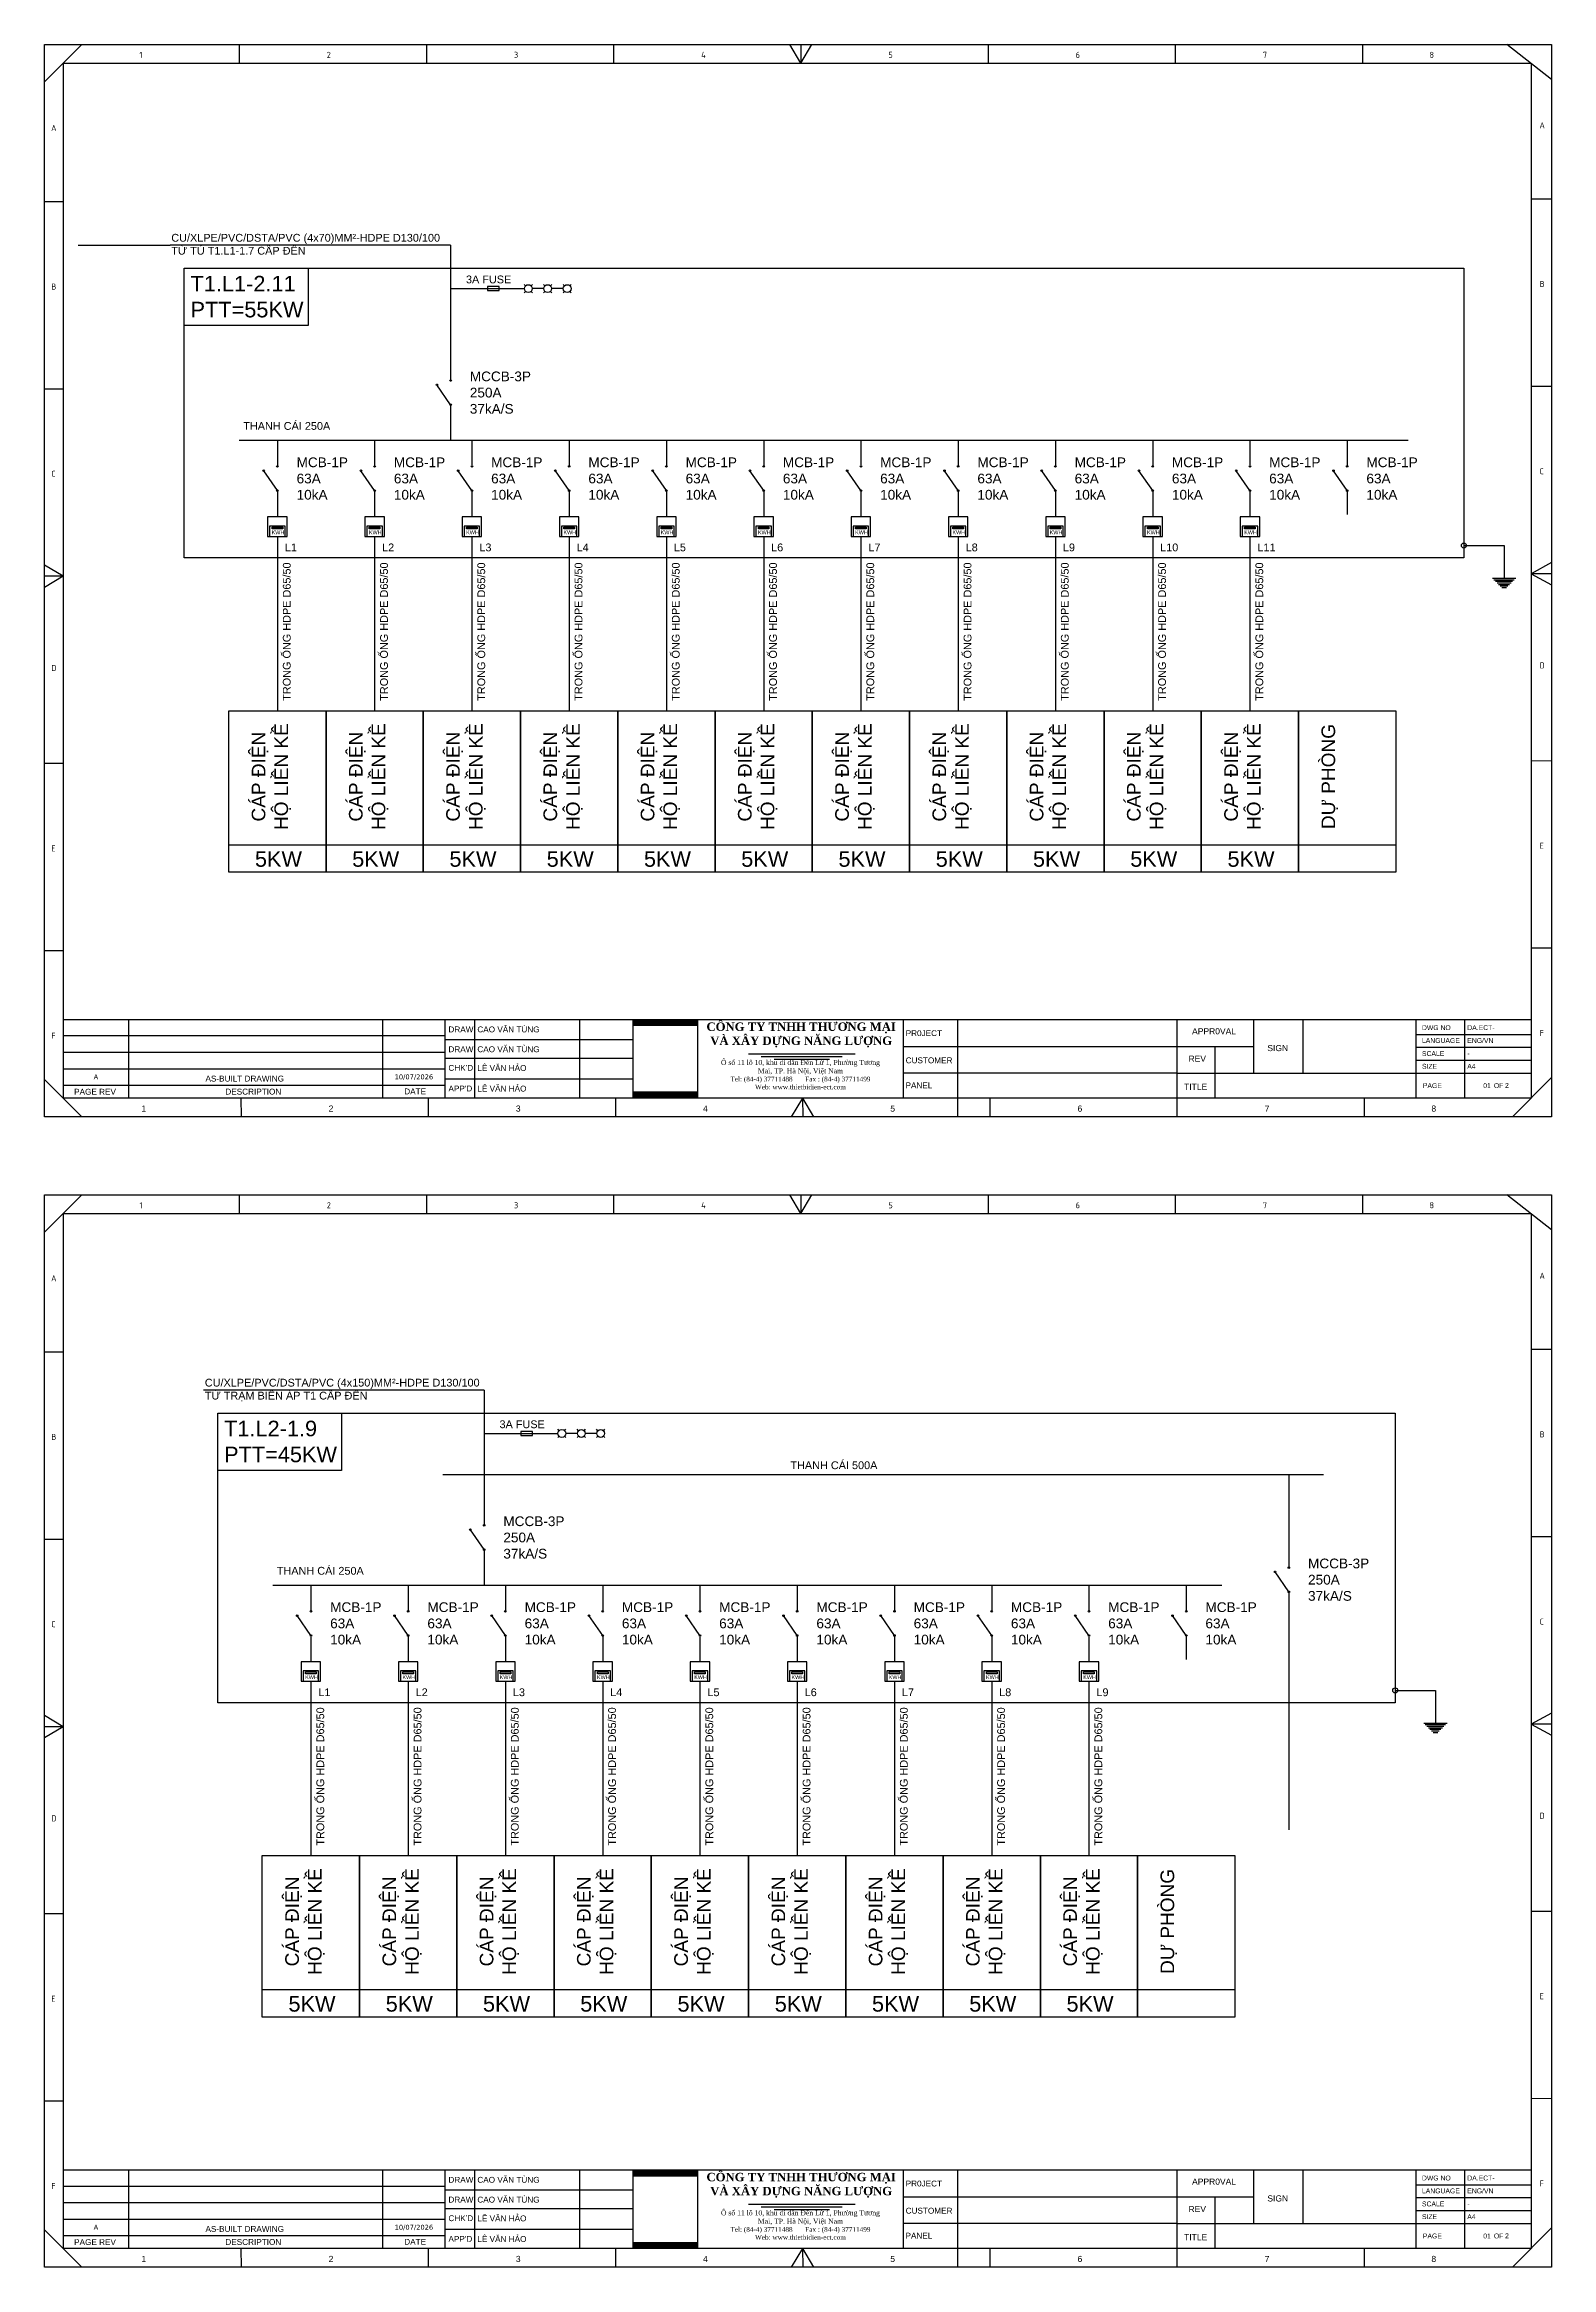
# Model space of a CAD drawing. Header units: millimetres. Extents: x -33730 to 17150, y -76829 to -27437.
# Drawn here: x -27328 to -21401, y -43823 to -35083 of the extents above; entities that cross this region are included whole.
import ezdxf
from ezdxf.enums import TextEntityAlignment as Align

# ---------------------------------------------------------------- set-up
doc = ezdxf.new("R2010")
doc.units = ezdxf.units.MM
doc.header["$LTSCALE"] = 3
doc.layers.add('0 @ 1', color=7, linetype='Continuous')
doc.layers.add('@.VISIBLE', color=7, linetype='Continuous')
doc.styles.add('Annotative', font='arial.ttf')
doc.styles.add('CET-H', font='verdana.ttf', dxfattribs={"height": 4})
doc.styles.add('ROMANS', font='isocp.shx', dxfattribs={"height": 2})
doc.styles.get("Standard").update_dxf_attribs({"font": 'arial.ttf'})

# ---------------------------------------------------------------- blocks, each defined once
blk = doc.blocks.new('DEN BAO PHA_KY HIEU')
for p, q in [((51.78, 11.48), (51.43, 11.83)), ((53.2, 11.48), (53.55, 11.83)), ((56.78, 11.48), (56.43, 11.83)), ((58.2, 11.48), (58.55, 11.83)), ((61.78, 11.48), (61.43, 11.83)), ((63.2, 11.48), (63.55, 11.83)), ((51.78, 10.06), (51.43, 9.71)), ((53.2, 10.06), (53.55, 9.71)), ((56.49, 10.77), (53.49, 10.77)), ((56.78, 10.06), (56.43, 9.71)), ((58.2, 10.06), (58.55, 9.71)), ((61.49, 10.77), (58.49, 10.77)), ((61.78, 10.06), (61.43, 9.71)), ((63.2, 10.06), (63.55, 9.71))]:
    blk.add_line(p, q)
for centre in [(52.49, 10.77), (57.49, 10.77), (62.49, 10.77)]:
    blk.add_circle(centre, 1)
blk = doc.blocks.new('KHUNG TEN CHUAN CET')
at = {"color": 134, "lineweight": 25}
for p, q in [((0, 219.81), (309.02, 219.81)), ((0, 0), (0, 219.81)), ((7.68, 219.81), (0, 212.13)), ((39.92, 219.81), (39.93, 215.97)), ((78.31, 219.81), (78.32, 215.97)), ((116.7, 219.81), (116.7, 215.97)), ((155.09, 215.97), (152.83, 219.81)), ((155.09, 219.81), (155.09, 215.97)), ((155.09, 215.97), (157.36, 219.81)), ((193.47, 219.81), (193.48, 215.97)), ((231.86, 219.81), (231.87, 215.97)), ((270.25, 219.81), (270.26, 215.97)), ((309.02, 212.63), (299.87, 219.81)), ((309.02, 219.81), (309.02, 0)), ((3.85, 215.97), (304.81, 215.97)), ((3.85, 215.97), (3.85, 3.83)), ((304.81, 215.97), (304.81, 3.83)), ((3.85, 187.57), (0, 187.57)), ((309.02, 188.1), (304.81, 188.09)), ((3.85, 149.18), (0, 149.18)), ((309.02, 149.71), (304.81, 149.71)), ((3.85, 110.79), (0, 113.06)), ((3.85, 110.79), (0, 110.79)), ((3.85, 110.79), (0, 108.53)), ((309.02, 113.59), (304.81, 111.32)), ((309.02, 111.32), (304.81, 111.32)), ((304.81, 111.32), (309.02, 109.06)), ((309.02, 72.94), (304.81, 72.93)), ((3.85, 72.4), (0, 72.4)), ((3.85, 34.02), (0, 34.01)), ((308.96, 34.55), (304.81, 34.54)), ((3.85, 19.95), (304.81, 19.95)), ((17.27, 3.85), (17.27, 19.95)), ((88.26, 3.83), (88.26, 19.95)), ((109.76, 3.83), (109.76, 19.95)), ((187.25, 0), (187.25, 19.95)), ((232.25, 0), (232.25, 19.95)), ((247.9, 19.95), (247.9, 8.98)), ((258.12, 8.98), (258.12, 19.95)), ((281.24, 8.98), (281.24, 19.95)), ((291.24, 8.98), (291.24, 19.95)), ((3.85, 16.64), (82.14, 16.64)), ((176.12, 14.45), (247.9, 14.45)), ((232.25, 14.45), (247.9, 14.45)), ((240.08, 3.83), (240.08, 14.45)), ((281.24, 16.9), (304.81, 16.9)), ((281.24, 14.26), (304.81, 14.26)), ((3.85, 13.25), (82.14, 13.25)), ((3.85, 9.87), (82.14, 9.87)), ((281.24, 11.62), (304.81, 11.62)), ((7.68, 0), (0, 7.68)), ((3.85, 6.51), (82.14, 6.51)), ((232.25, 8.98), (176.12, 8.98)), ((232.25, 8.98), (304.81, 8.98)), ((281.24, 3.83), (281.24, 8.98)), ((291.24, 3.83), (291.24, 8.98)), ((309.02, 8.05), (300.98, 0)), ((309.02, 0), (0, 0)), ((304.81, 3.83), (3.85, 3.83)), ((40.3, 3.83), (40.31, 0)), ((153.2, 0), (155.47, 3.83)), ((155.46, 3.83), (155.47, 0)), ((157.73, 0), (155.47, 3.83)), ((270.63, 3.83), (270.63, -0.07))]:
    blk.add_line(p, q, dxfattribs=at)
at = {"color": 134, "lineweight": 25, "ltscale": 50}
for p, q in [((69.36, 3.83), (69.36, 19.95)), ((82.14, 3.83), (82.14, 19.95)), ((120.7, 3.83), (120.7, 19.95)), ((133.95, 3.83), (133.95, 19.95)), ((176.12, 3.83), (176.12, 19.95)), ((82.14, 15.88), (120.7, 15.88)), ((82.14, 12.04), (120.7, 12.04)), ((82.14, 7.82), (120.7, 7.82)), ((78.69, 3.83), (78.69, 0)), ((117.08, 3.83), (117.08, 0)), ((193.85, 3.83), (193.86, 0))]:
    blk.add_line(p, q, dxfattribs=at)
at = {"color": 6}
for p, q in [((144.33, 12.9), (166.25, 12.9)), ((146.99, 12.4), (163.59, 12.4)), ((149.64, 11.85), (160.94, 11.85))]:
    blk.add_line(p, q, dxfattribs=at)
at = {"color": 7, "true_color": 0xffffff, "const_width": 1.35}
for points in [[(120.75, 19.26), (133.91, 19.26)], [(120.75, 4.52), (133.91, 4.52)]]:
    blk.add_lwpolyline(points, dxfattribs=at)
at = {"color": 134, "lineweight": 25, "style": 'ROMANS'}
for s, p in [('1', (19.5, 217.05)), ('2', (57.89, 217.05)), ('3', (96.28, 217.05)), ('4', (134.67, 217.05)), ('5', (173.05, 217.05)), ('6', (211.45, 217.05)), ('7', (249.83, 217.05)), ('8', (284.01, 217.05)), ('A', (1.37, 202.08)), ('A', (306.55, 202.61)), ('B', (1.4, 169.56)), ('B', (306.57, 170.09)), ('C', (1.4, 131.18)), ('C', (306.57, 131.71)), ('D', (1.4, 91.37)), ('D', (306.57, 91.9)), ('E', (1.4, 54.4)), ('E', (306.57, 54.93)), ('F', (1.4, 16.01)), ('F', (306.57, 16.54))]:
    blk.add_text(s, height=1.25, dxfattribs=at).set_placement(p)
at = {"color": 1, "insert": (155.16, 19.34), "char_height": 1.7247, "width": 46.2113, "attachment_point": 2}
blk.add_mtext('{\\fTimes New Roman|b1|i0|c0|p18;CÔNG TY TNHH THƯƠNG MẠI \\PVÀ XÂY DỰNG NĂNG LƯỢNG}', dxfattribs=at)
at = {"color": 3, "insert": (155.01, 11.66), "char_height": 0.99989, "width": 34.762, "attachment_point": 2}
blk.add_mtext('{\\fTimes New Roman|b0|i0|c163|p18;\\H1.029x;Ô số 11 lô 10, khu di dân Đền Lừ 1, Phường \\fTimes New Roman|b0|i0|c0|p18;Tương\\fTimes New Roman|b0|i0|c163|p18; Mai,\\fTimes New Roman|b0|i0|c0|p18; TP. Hà Nội, Việt Nam\\H0.9429x;\\P\\fTimes New Roman|b0|i0|c238|p18;Tel: (84-4) 37711488       Fax : (84-4) 37711499     \\PWeb: www.thietbidien-ect.com\\P\\fTimes New Roman|b0|i0|c0|p18;\\H1.03x;     }', dxfattribs=at)
at = {"style": 'Annotative'}
for tag, p in [('DRAW_1', (88.76, 17.91)), ('DRAW_2', (88.76, 13.85)), ('CHECKED', (88.76, 10.01)), ('APPROVED', (88.76, 5.79))]:
    blk.add_attdef(tag, text='', height=1.2, dxfattribs=at).set_placement(p, align=Align.MIDDLE_LEFT)
for tag, p in [('DRAWING_NO', (291.74, 17.78)), ('SCALE', (291.74, 12.47)), ('SIZE', (291.74, 9.86)), ('TOTAL_PAGE', (299.49, 5.93))]:
    blk.add_attdef(tag, p, '', height=1, dxfattribs=at)
for tag, height, style, p in [('PR0JECT', 1.2, 'Annotative', (209.75, 17.19)), ('CUSTOMER', 1.2, 'Annotative', (209.75, 11.6)), ('REV', 1, 'Annotative', (10.56, 8.19)), ('DATE', 1, 'CET-H', (75.75, 8.19)), ('PR0JECT_N0.', 1.2, 'Annotative', (209.75, 6.47)), ('TEN_BAN_VE', 1.2, 'Annotative', (260.66, 6.41))]:
    blk.add_attdef(tag, text='', height=height, dxfattribs=dict(style=style)).set_placement(p, align=Align.MIDDLE_CENTER)
blk.add_attdef('PAGE', text='', height=1, dxfattribs=at).set_placement((296.57, 5.9), align=Align.RIGHT)
at = {"layer": '0 @ 1', "color": 134, "lineweight": 25, "style": 'Annotative'}
for s, p in [('DRAW', (82.84, 17.92)), ('DRAW', (82.84, 13.85)), ("CHK'D", (82.84, 10.04)), ("APP'D", (82.84, 5.8))]:
    blk.add_text(s, height=1.2, dxfattribs=at).set_placement(p, align=Align.MIDDLE_LEFT)
for s, height, p in [('DWG NO', 1, (282.45, 17.78)), ('PR0JECT', 1.2, (176.59, 16.55)), ('APPR0VAL', 1.249, (235.31, 16.92)), ('SIGN', 1.249, (250.75, 13.47)), ('LANGUAGE ', 1, (282.45, 15.14)), ('ENG/VN', 1, (291.74, 15.14)), ('CUSTOMER', 1.2, (176.59, 10.98)), ('REV', 1.249, (234.58, 11.29)), ('SCALE ', 1, (282.45, 12.47)), ('SIZE ', 1, (282.45, 9.86)), ('PAGE REV', 1.2, (6.09, 4.54)), ('AS-BUILT DRAWING', 1.2, (33.02, 7.24)), ('DESCRIPTION', 1.2, (37.1, 4.57)), ('DATE', 1.2, (73.78, 4.61)), ('PANEL', 1.2, (176.56, 5.86)), ('TITLE ', 1.249, (233.67, 5.53)), ('PAGE ', 1, (282.64, 5.9)), ('OF', 1, (297.2, 5.9)), ('1', 1.25, (19.88, 1.07)), ('2', 1.25, (58.27, 1.07)), ('3', 1.25, (96.66, 1.07)), ('4', 1.25, (135.05, 1.07)), ('5', 1.25, (173.43, 1.07)), ('6', 1.25, (211.83, 1.07)), ('7', 1.25, (250.21, 1.07)), ('8', 1.25, (284.39, 1.07))]:
    blk.add_text(s, height=height, dxfattribs=at).set_placement(p)
blk = doc.blocks.new('*U2410')
ref = blk.add_blockref('KHUNG TEN CHUAN CET', (-27328.3, -39298.8), dxfattribs=dict(xscale=19.18109915809952, yscale=19.18109915809952, zscale=19.18109915809952))
ref.add_attrib('DATE', '10/07/2026', dxfattribs={"layer": '0 @ 1', "height": 19.18, "style": 'CET-H'}).set_placement((-25875.3, -39141.7), align=Align.MIDDLE_CENTER)
ref.add_attrib('APPROVED', 'LÊ VĂN HẢO', dxfattribs={"layer": '0 @ 1', "height": 23.02, "style": 'Annotative'}).set_placement((-25625.7, -39187.8), align=Align.MIDDLE_LEFT)
ref.add_attrib('CHECKED', 'LÊ VĂN HẢO', dxfattribs={"layer": '0 @ 1', "height": 23.02, "style": 'Annotative'}).set_placement((-25625.7, -39106.8), align=Align.MIDDLE_LEFT)
ref.add_attrib('DRAW_2', 'CAO VĂN TÙNG', dxfattribs={"layer": '0 @ 1', "height": 23.017, "style": 'Annotative'}).set_placement((-25625.7, -39033.2), align=Align.MIDDLE_LEFT)
ref.add_attrib('DRAW_1', 'CAO VĂN TÙNG', dxfattribs={"layer": '0 @ 1', "height": 23.017, "style": 'Annotative'}).set_placement((-25625.7, -38955.1), align=Align.MIDDLE_LEFT)
ref.add_attrib('TOTAL_PAGE', '2', (-21583.7, -39185.1), dxfattribs={"layer": '0 @ 1', "height": 19.2, "style": 'Annotative'})
ref.add_attrib('PAGE', '01', dxfattribs={"layer": '0 @ 1', "height": 19.18, "style": 'Annotative'}).set_placement((-21639.8, -39185.6), align=Align.RIGHT)
ref.add_attrib('DRAWING_NO', 'DA.ECT-', (-21732.4, -38957.6), dxfattribs={"layer": '0 @ 1', "height": 19.18, "style": 'Annotative'})
ref.add_attrib('SIZE', 'A4', (-21732.4, -39109.6), dxfattribs={"layer": '0 @ 1', "height": 19.18, "style": 'Annotative'})
ref.add_attrib('SCALE', '-', (-21732.4, -39059.5), dxfattribs={"layer": '0 @ 1', "height": 19.2, "style": 'Annotative'})
ref.add_attrib('REV', 'A', dxfattribs={"layer": '0 @ 1', "height": 19.2, "style": 'Annotative'}).set_placement((-27125.8, -39141.7), align=Align.MIDDLE_CENTER)
blk = doc.blocks.new('*U2412')
ref = blk.add_blockref('KHUNG TEN CHUAN CET', (-27328.3, -43821.6), dxfattribs=dict(xscale=19.18109915809952, yscale=19.18109915809952, zscale=19.18109915809952))
ref.add_attrib('DATE', '10/07/2026', dxfattribs={"layer": '0 @ 1', "height": 19.18, "style": 'CET-H'}).set_placement((-25875.3, -43664.5), align=Align.MIDDLE_CENTER)
ref.add_attrib('APPROVED', 'LÊ VĂN HẢO', dxfattribs={"layer": '0 @ 1', "height": 23.02, "style": 'Annotative'}).set_placement((-25625.7, -43710.7), align=Align.MIDDLE_LEFT)
ref.add_attrib('CHECKED', 'LÊ VĂN HẢO', dxfattribs={"layer": '0 @ 1', "height": 23.02, "style": 'Annotative'}).set_placement((-25625.7, -43629.7), align=Align.MIDDLE_LEFT)
ref.add_attrib('DRAW_2', 'CAO VĂN TÙNG', dxfattribs={"layer": '0 @ 1', "height": 23.017, "style": 'Annotative'}).set_placement((-25625.7, -43556), align=Align.MIDDLE_LEFT)
ref.add_attrib('DRAW_1', 'CAO VĂN TÙNG', dxfattribs={"layer": '0 @ 1', "height": 23.017, "style": 'Annotative'}).set_placement((-25625.7, -43478), align=Align.MIDDLE_LEFT)
ref.add_attrib('TOTAL_PAGE', '2', (-21583.7, -43708), dxfattribs={"layer": '0 @ 1', "height": 19.2, "style": 'Annotative'})
ref.add_attrib('PAGE', '01', dxfattribs={"layer": '0 @ 1', "height": 19.18, "style": 'Annotative'}).set_placement((-21639.8, -43708.5), align=Align.RIGHT)
ref.add_attrib('DRAWING_NO', 'DA.ECT-', (-21732.4, -43480.5), dxfattribs={"layer": '0 @ 1', "height": 19.18, "style": 'Annotative'})
ref.add_attrib('SIZE', 'A4', (-21732.4, -43632.5), dxfattribs={"layer": '0 @ 1', "height": 19.18, "style": 'Annotative'})
ref.add_attrib('SCALE', '-', (-21732.4, -43582.4), dxfattribs={"layer": '0 @ 1', "height": 19.2, "style": 'Annotative'})
ref.add_attrib('REV', 'A', dxfattribs={"layer": '0 @ 1', "height": 19.2, "style": 'Annotative'}).set_placement((-27125.8, -43664.5), align=Align.MIDDLE_CENTER)

msp = doc.modelspace()

# ---------------------------------------------------------------- linework, layer by layer
for p, q in [((-27196.2, -35872.09), (-26834.13, -35872.09)), ((-25730.89, -35872.09), (-26834.13, -35872.09)), ((-25730.89, -35872.09), (-25730.89, -36340.85)), ((-25730.89, -36042.46), (-25586.15, -36042.46)), ((-25586.15, -36042.46), (-25540.25, -36042.46)), ((-25540.25, -36042.46), (-25440.62, -36042.46)), ((-25730.89, -36340.85), (-25730.89, -36403.93)), ((-25730.89, -36499.01), (-25784.86, -36420.74)), ((-25730.89, -36499.01), (-25730.89, -36593.36)), ((-25730.89, -36593.36), (-25730.89, -36638.72)), ((-26562.2, -36638.72), (-21965.14, -36638.72)), ((-26412.14, -36638.72), (-26412.14, -36741.73)), ((-26029.64, -36638.72), (-26029.64, -36741.73)), ((-25647.14, -36638.72), (-25647.14, -36741.73)), ((-25264.64, -36638.72), (-25264.64, -36741.73)), ((-24882.14, -36638.72), (-24882.14, -36741.73)), ((-24499.64, -36638.72), (-24499.64, -36741.73)), ((-24117.14, -36638.72), (-24117.14, -36741.73)), ((-23734.64, -36638.72), (-23734.64, -36741.73)), ((-23352.14, -36638.72), (-23352.14, -36741.73)), ((-22969.64, -36638.72), (-22969.64, -36741.73)), ((-22587.14, -36638.72), (-22587.14, -36741.73)), ((-22204.64, -36638.72), (-22204.64, -36741.73)), ((-26412.14, -36836.8), (-26466.12, -36758.53)), ((-26029.64, -36836.8), (-26083.62, -36758.53)), ((-25647.14, -36836.8), (-25701.12, -36758.53)), ((-25264.64, -36836.8), (-25318.62, -36758.53)), ((-24882.14, -36836.8), (-24936.12, -36758.53)), ((-24499.64, -36836.8), (-24553.62, -36758.53)), ((-24117.14, -36836.8), (-24171.12, -36758.53)), ((-23734.64, -36836.8), (-23788.62, -36758.53)), ((-23352.14, -36836.8), (-23406.12, -36758.53)), ((-22969.64, -36836.8), (-23023.62, -36758.53)), ((-22587.14, -36836.8), (-22641.12, -36758.53)), ((-22204.64, -36836.8), (-22258.62, -36758.53)), ((-26412.14, -36836.8), (-26412.14, -36931.15)), ((-26029.64, -36836.8), (-26029.64, -36931.15)), ((-25647.14, -36836.8), (-25647.14, -36931.15)), ((-25264.64, -36836.8), (-25264.64, -36931.15)), ((-24882.14, -36836.8), (-24882.14, -36931.15)), ((-24499.64, -36836.8), (-24499.64, -36931.15)), ((-24117.14, -36836.8), (-24117.14, -36931.15)), ((-23734.64, -36836.8), (-23734.64, -36931.15)), ((-23352.14, -36836.8), (-23352.14, -36931.15)), ((-22969.64, -36836.8), (-22969.64, -36931.15)), ((-22587.14, -36836.8), (-22587.14, -36931.15)), ((-22204.64, -36836.8), (-22204.64, -36931.15)), ((-26412.14, -36931.15), (-26412.14, -36940.32)), ((-26029.64, -36931.15), (-26029.64, -36940.32)), ((-25647.14, -36931.15), (-25647.14, -36940.32)), ((-25264.64, -36931.15), (-25264.64, -36940.32)), ((-24882.14, -36931.15), (-24882.14, -36940.32)), ((-24499.64, -36931.15), (-24499.64, -36940.32)), ((-24117.14, -36931.15), (-24117.14, -36940.32)), ((-23734.64, -36931.15), (-23734.64, -36940.32)), ((-23352.14, -36931.15), (-23352.14, -36940.32)), ((-22969.64, -36931.15), (-22969.64, -36940.32)), ((-22587.14, -36931.15), (-22587.14, -36940.32)), ((-26412.14, -37016.82), (-26412.14, -37702.32)), ((-26029.64, -37016.82), (-26029.64, -37702.32)), ((-25647.14, -37016.82), (-25647.14, -37702.32)), ((-25264.64, -37016.82), (-25264.64, -37702.32)), ((-24882.14, -37016.82), (-24882.14, -37702.32)), ((-24499.64, -37016.82), (-24499.64, -37702.32)), ((-24117.14, -37016.82), (-24117.14, -37702.32)), ((-23734.64, -37016.82), (-23734.64, -37702.32)), ((-23352.14, -37016.82), (-23352.14, -37702.32)), ((-22969.64, -37016.82), (-22969.64, -37702.32)), ((-22587.14, -37016.82), (-22587.14, -37702.32)), ((-21745.44, -37052.72), (-21587.57, -37052.72)), ((-21587.57, -37052.72), (-21587.57, -37181.02)), ((-21633.47, -37181.02), (-21541.67, -37181.02)), ((-21627.35, -37187.14), (-21547.79, -37187.14)), ((-21621.23, -37193.26), (-21553.91, -37193.26)), ((-21615.11, -37199.38), (-21560.03, -37199.38)), ((-21608.99, -37205.5), (-21566.15, -37205.5)), ((-21602.87, -37211.62), (-21572.27, -37211.62)), ((-21596.75, -37217.74), (-21578.39, -37217.74)), ((-26603.39, -38229.21), (-26220.89, -38229.21)), ((-26220.89, -38229.21), (-25838.39, -38229.21)), ((-25838.39, -38229.21), (-25455.89, -38229.21)), ((-25455.89, -38229.21), (-25073.39, -38229.21)), ((-25073.39, -38229.21), (-24690.89, -38229.21)), ((-24690.89, -38229.21), (-24308.39, -38229.21)), ((-24308.39, -38229.21), (-23925.89, -38229.21)), ((-23925.89, -38229.21), (-23543.39, -38229.21)), ((-23543.39, -38229.21), (-23160.89, -38229.21)), ((-23160.89, -38229.21), (-22778.39, -38229.21)), ((-22778.39, -38229.21), (-22395.89, -38229.21)), ((-22395.89, -38229.21), (-22013.39, -38229.21)), ((-25599, -40373.26), (-26702.24, -40373.26)), ((-25599, -40373.26), (-25599, -40842.01)), ((-25599, -40543.62), (-25454.26, -40543.62)), ((-25454.26, -40543.62), (-25408.36, -40543.62)), ((-25408.36, -40543.62), (-25308.73, -40543.62)), ((-25761.8, -40704.97), (-22297.23, -40704.97)), ((-22434.19, -40704.97), (-22434.19, -40968.05)), ((-25599, -40842.01), (-25599, -40905.09)), ((-25599, -41000.17), (-25652.97, -40921.9)), ((-22434.19, -40968.05), (-22434.19, -41071.06)), ((-25599, -41000.17), (-25599, -41094.52)), ((-26430.31, -41139.88), (-22697.32, -41139.88)), ((-26280.25, -41139.88), (-26280.25, -41242.89)), ((-25897.75, -41139.88), (-25897.75, -41242.89)), ((-25599, -41094.52), (-25599, -41139.88)), ((-25515.25, -41139.88), (-25515.25, -41242.89)), ((-25132.75, -41139.88), (-25132.75, -41242.89)), ((-24750.25, -41139.88), (-24750.25, -41242.89)), ((-24367.75, -41139.88), (-24367.75, -41242.89)), ((-23985.25, -41139.88), (-23985.25, -41242.89)), ((-23602.75, -41139.88), (-23602.75, -41242.89)), ((-23220.25, -41139.88), (-23220.25, -41242.89)), ((-22837.75, -41139.88), (-22837.75, -41242.89)), ((-22434.19, -41166.14), (-22488.16, -41087.87)), ((-22434.19, -41166.14), (-22434.19, -41260.49)), ((-26280.25, -41337.97), (-26334.23, -41259.69)), ((-26280.25, -41337.97), (-26280.25, -41432.32)), ((-25897.75, -41337.97), (-25951.73, -41259.69)), ((-25897.75, -41337.97), (-25897.75, -41432.32)), ((-25515.25, -41337.97), (-25569.23, -41259.69)), ((-25515.25, -41337.97), (-25515.25, -41432.32)), ((-25132.75, -41337.97), (-25186.73, -41259.69)), ((-25132.75, -41337.97), (-25132.75, -41432.32)), ((-24750.25, -41337.97), (-24804.23, -41259.69)), ((-24750.25, -41337.97), (-24750.25, -41432.32)), ((-24367.75, -41337.97), (-24421.73, -41259.69)), ((-24367.75, -41337.97), (-24367.75, -41432.32)), ((-23985.25, -41337.97), (-24039.23, -41259.69)), ((-23985.25, -41337.97), (-23985.25, -41432.32)), ((-23602.75, -41337.97), (-23656.73, -41259.69)), ((-23602.75, -41337.97), (-23602.75, -41432.32)), ((-23220.25, -41337.97), (-23274.23, -41259.69)), ((-23220.25, -41337.97), (-23220.25, -41432.32)), ((-22837.75, -41337.97), (-22891.73, -41259.69)), ((-22837.75, -41337.97), (-22837.75, -41432.32)), ((-22434.19, -41260.49), (-22434.19, -42101.7)), ((-26280.25, -41432.32), (-26280.25, -41441.49)), ((-25897.75, -41432.32), (-25897.75, -41441.49)), ((-25515.25, -41432.32), (-25515.25, -41441.49)), ((-25132.75, -41432.32), (-25132.75, -41441.49)), ((-24750.25, -41432.32), (-24750.25, -41441.49)), ((-24367.75, -41432.32), (-24367.75, -41441.49)), ((-23985.25, -41432.32), (-23985.25, -41441.49)), ((-23602.75, -41432.32), (-23602.75, -41441.49)), ((-23220.25, -41432.32), (-23220.25, -41441.49)), ((-26280.25, -41517.99), (-26280.25, -42203.48)), ((-25897.75, -41517.99), (-25897.75, -42203.48)), ((-25515.25, -41517.99), (-25515.25, -42203.48)), ((-25132.75, -41517.99), (-25132.75, -42203.48)), ((-24750.25, -41517.99), (-24750.25, -42203.48)), ((-24367.75, -41517.99), (-24367.75, -42203.48)), ((-23985.25, -41517.99), (-23985.25, -42203.48)), ((-23602.75, -41517.99), (-23602.75, -42203.48)), ((-23220.25, -41517.99), (-23220.25, -42203.48)), ((-22015.63, -41553.89), (-21857.76, -41553.89)), ((-21857.76, -41553.89), (-21857.76, -41682.19)), ((-21903.66, -41682.19), (-21811.86, -41682.19)), ((-21897.54, -41688.31), (-21817.98, -41688.31)), ((-21891.42, -41694.43), (-21824.1, -41694.43)), ((-21885.3, -41700.55), (-21830.22, -41700.55)), ((-21879.18, -41706.67), (-21836.34, -41706.67)), ((-21873.06, -41712.79), (-21842.46, -41712.79)), ((-21866.94, -41718.91), (-21848.58, -41718.91)), ((-26471.5, -42730.37), (-26089, -42730.37)), ((-26089, -42730.37), (-25706.5, -42730.37)), ((-25706.5, -42730.37), (-25324, -42730.37)), ((-25324, -42730.37), (-24941.5, -42730.37)), ((-24941.5, -42730.37), (-24559, -42730.37)), ((-24559, -42730.37), (-24176.5, -42730.37)), ((-24176.5, -42730.37), (-23794, -42730.37)), ((-23794, -42730.37), (-23411.5, -42730.37)), ((-23411.5, -42730.37), (-23029, -42730.37)), ((-23029, -42730.37), (-22646.5, -42730.37))]:
    msp.add_line(p, q)
for points in [[(-26778.9, -35962.04), (-21745.44, -35962.04), (-21745.44, -37100.92), (-26778.9, -37100.92)], [(-26778.9, -35962.04), (-26291.53, -35962.04), (-26291.53, -36188.02), (-26778.9, -36188.02)], [(-25586.15, -36050.11), (-25540.25, -36050.11), (-25540.25, -36034.81), (-25586.15, -36034.81)], [(-26450.39, -37016.82), (-26373.89, -37016.82), (-26373.89, -36940.32), (-26450.39, -36940.32)], [(-26067.89, -37016.82), (-25991.39, -37016.82), (-25991.39, -36940.32), (-26067.89, -36940.32)], [(-25685.39, -37016.82), (-25608.89, -37016.82), (-25608.89, -36940.32), (-25685.39, -36940.32)], [(-25302.89, -37016.82), (-25226.39, -37016.82), (-25226.39, -36940.32), (-25302.89, -36940.32)], [(-24920.39, -37016.82), (-24843.89, -37016.82), (-24843.89, -36940.32), (-24920.39, -36940.32)], [(-24537.89, -37016.82), (-24461.39, -37016.82), (-24461.39, -36940.32), (-24537.89, -36940.32)], [(-24155.39, -37016.82), (-24078.89, -37016.82), (-24078.89, -36940.32), (-24155.39, -36940.32)], [(-23772.89, -37016.82), (-23696.39, -37016.82), (-23696.39, -36940.32), (-23772.89, -36940.32)], [(-23390.39, -37016.82), (-23313.89, -37016.82), (-23313.89, -36940.32), (-23390.39, -36940.32)], [(-23007.89, -37016.82), (-22931.39, -37016.82), (-22931.39, -36940.32), (-23007.89, -36940.32)], [(-22625.39, -37016.82), (-22548.89, -37016.82), (-22548.89, -36940.32), (-22625.39, -36940.32)], [(-26442.57, -37016.82), (-26381.72, -37016.82), (-26381.72, -36975.9), (-26442.57, -36975.9)], [(-26433.04, -36980.23), (-26391.25, -36980.23), (-26391.25, -36987.42), (-26433.04, -36987.42)], [(-26060.07, -37016.82), (-25999.22, -37016.82), (-25999.22, -36975.9), (-26060.07, -36975.9)], [(-26050.54, -36980.23), (-26008.75, -36980.23), (-26008.75, -36987.42), (-26050.54, -36987.42)], [(-25677.57, -37016.82), (-25616.72, -37016.82), (-25616.72, -36975.9), (-25677.57, -36975.9)], [(-25668.04, -36980.23), (-25626.25, -36980.23), (-25626.25, -36987.42), (-25668.04, -36987.42)], [(-25295.07, -37016.82), (-25234.22, -37016.82), (-25234.22, -36975.9), (-25295.07, -36975.9)], [(-25285.54, -36980.23), (-25243.75, -36980.23), (-25243.75, -36987.42), (-25285.54, -36987.42)], [(-24912.57, -37016.82), (-24851.72, -37016.82), (-24851.72, -36975.9), (-24912.57, -36975.9)], [(-24903.04, -36980.23), (-24861.25, -36980.23), (-24861.25, -36987.42), (-24903.04, -36987.42)], [(-24530.07, -37016.82), (-24469.22, -37016.82), (-24469.22, -36975.9), (-24530.07, -36975.9)], [(-24520.54, -36980.23), (-24478.75, -36980.23), (-24478.75, -36987.42), (-24520.54, -36987.42)], [(-24147.57, -37016.82), (-24086.72, -37016.82), (-24086.72, -36975.9), (-24147.57, -36975.9)], [(-24138.04, -36980.23), (-24096.25, -36980.23), (-24096.25, -36987.42), (-24138.04, -36987.42)], [(-23765.07, -37016.82), (-23704.22, -37016.82), (-23704.22, -36975.9), (-23765.07, -36975.9)], [(-23755.54, -36980.23), (-23713.75, -36980.23), (-23713.75, -36987.42), (-23755.54, -36987.42)], [(-23382.57, -37016.82), (-23321.72, -37016.82), (-23321.72, -36975.9), (-23382.57, -36975.9)], [(-23373.04, -36980.23), (-23331.25, -36980.23), (-23331.25, -36987.42), (-23373.04, -36987.42)], [(-23000.07, -37016.82), (-22939.22, -37016.82), (-22939.22, -36975.9), (-23000.07, -36975.9)], [(-22990.54, -36980.23), (-22948.75, -36980.23), (-22948.75, -36987.42), (-22990.54, -36987.42)], [(-22617.57, -37016.82), (-22556.72, -37016.82), (-22556.72, -36975.9), (-22617.57, -36975.9)], [(-22608.04, -36980.23), (-22566.25, -36980.23), (-22566.25, -36987.42), (-22608.04, -36987.42)], [(-26603.39, -37702.32), (-26220.89, -37702.32), (-26220.89, -38337.1), (-26603.39, -38337.1)], [(-26220.89, -37702.32), (-25838.39, -37702.32), (-25838.39, -38337.1), (-26220.89, -38337.1)], [(-25838.39, -37702.32), (-25455.89, -37702.32), (-25455.89, -38337.1), (-25838.39, -38337.1)], [(-25455.89, -37702.32), (-25073.39, -37702.32), (-25073.39, -38337.1), (-25455.89, -38337.1)], [(-25073.39, -37702.32), (-24690.89, -37702.32), (-24690.89, -38337.1), (-25073.39, -38337.1)], [(-24690.89, -37702.32), (-24308.39, -37702.32), (-24308.39, -38337.1), (-24690.89, -38337.1)], [(-24308.39, -37702.32), (-23925.89, -37702.32), (-23925.89, -38337.1), (-24308.39, -38337.1)], [(-23925.89, -37702.32), (-23543.39, -37702.32), (-23543.39, -38337.1), (-23925.89, -38337.1)], [(-23543.39, -37702.32), (-23160.89, -37702.32), (-23160.89, -38337.1), (-23543.39, -38337.1)], [(-23160.89, -37702.32), (-22778.39, -37702.32), (-22778.39, -38337.1), (-23160.89, -38337.1)], [(-22778.39, -37702.32), (-22395.89, -37702.32), (-22395.89, -38337.1), (-22778.39, -38337.1)], [(-22395.89, -37702.32), (-22013.39, -37702.32), (-22013.39, -38337.1), (-22395.89, -38337.1)], [(-26647.01, -40463.21), (-22015.63, -40463.21), (-22015.63, -41602.08), (-26647.01, -41602.08)], [(-26647.01, -40463.21), (-26159.64, -40463.21), (-26159.64, -40689.18), (-26647.01, -40689.18)], [(-25454.26, -40551.27), (-25408.36, -40551.27), (-25408.36, -40535.97), (-25454.26, -40535.97)], [(-26318.5, -41517.99), (-26242, -41517.99), (-26242, -41441.49), (-26318.5, -41441.49)], [(-26310.68, -41517.99), (-26249.83, -41517.99), (-26249.83, -41477.06), (-26310.68, -41477.06)], [(-26301.15, -41481.4), (-26259.36, -41481.4), (-26259.36, -41488.59), (-26301.15, -41488.59)], [(-25936, -41517.99), (-25859.5, -41517.99), (-25859.5, -41441.49), (-25936, -41441.49)], [(-25928.18, -41517.99), (-25867.33, -41517.99), (-25867.33, -41477.06), (-25928.18, -41477.06)], [(-25918.65, -41481.4), (-25876.86, -41481.4), (-25876.86, -41488.59), (-25918.65, -41488.59)], [(-25553.5, -41517.99), (-25477, -41517.99), (-25477, -41441.49), (-25553.5, -41441.49)], [(-25545.68, -41517.99), (-25484.83, -41517.99), (-25484.83, -41477.06), (-25545.68, -41477.06)], [(-25536.15, -41481.4), (-25494.36, -41481.4), (-25494.36, -41488.59), (-25536.15, -41488.59)], [(-25171, -41517.99), (-25094.5, -41517.99), (-25094.5, -41441.49), (-25171, -41441.49)], [(-25163.18, -41517.99), (-25102.33, -41517.99), (-25102.33, -41477.06), (-25163.18, -41477.06)], [(-25153.65, -41481.4), (-25111.86, -41481.4), (-25111.86, -41488.59), (-25153.65, -41488.59)], [(-24788.5, -41517.99), (-24712, -41517.99), (-24712, -41441.49), (-24788.5, -41441.49)], [(-24780.68, -41517.99), (-24719.83, -41517.99), (-24719.83, -41477.06), (-24780.68, -41477.06)], [(-24771.15, -41481.4), (-24729.36, -41481.4), (-24729.36, -41488.59), (-24771.15, -41488.59)], [(-24406, -41517.99), (-24329.5, -41517.99), (-24329.5, -41441.49), (-24406, -41441.49)], [(-24398.18, -41517.99), (-24337.33, -41517.99), (-24337.33, -41477.06), (-24398.18, -41477.06)], [(-24388.65, -41481.4), (-24346.86, -41481.4), (-24346.86, -41488.59), (-24388.65, -41488.59)], [(-24023.5, -41517.99), (-23947, -41517.99), (-23947, -41441.49), (-24023.5, -41441.49)], [(-24015.68, -41517.99), (-23954.83, -41517.99), (-23954.83, -41477.06), (-24015.68, -41477.06)], [(-24006.15, -41481.4), (-23964.36, -41481.4), (-23964.36, -41488.59), (-24006.15, -41488.59)], [(-23641, -41517.99), (-23564.5, -41517.99), (-23564.5, -41441.49), (-23641, -41441.49)], [(-23633.18, -41517.99), (-23572.33, -41517.99), (-23572.33, -41477.06), (-23633.18, -41477.06)], [(-23623.65, -41481.4), (-23581.86, -41481.4), (-23581.86, -41488.59), (-23623.65, -41488.59)], [(-23258.5, -41517.99), (-23182, -41517.99), (-23182, -41441.49), (-23258.5, -41441.49)], [(-23250.68, -41517.99), (-23189.83, -41517.99), (-23189.83, -41477.06), (-23250.68, -41477.06)], [(-23241.15, -41481.4), (-23199.36, -41481.4), (-23199.36, -41488.59), (-23241.15, -41488.59)], [(-26471.5, -42203.48), (-26089, -42203.48), (-26089, -42838.26), (-26471.5, -42838.26)], [(-26089, -42203.48), (-25706.5, -42203.48), (-25706.5, -42838.26), (-26089, -42838.26)], [(-25706.5, -42203.48), (-25324, -42203.48), (-25324, -42838.26), (-25706.5, -42838.26)], [(-25324, -42203.48), (-24941.5, -42203.48), (-24941.5, -42838.26), (-25324, -42838.26)], [(-24941.5, -42203.48), (-24559, -42203.48), (-24559, -42838.26), (-24941.5, -42838.26)], [(-24559, -42203.48), (-24176.5, -42203.48), (-24176.5, -42838.26), (-24559, -42838.26)], [(-24176.5, -42203.48), (-23794, -42203.48), (-23794, -42838.26), (-24176.5, -42838.26)], [(-23794, -42203.48), (-23411.5, -42203.48), (-23411.5, -42838.26), (-23794, -42838.26)], [(-23411.5, -42203.48), (-23029, -42203.48), (-23029, -42838.26), (-23411.5, -42838.26)], [(-23029, -42203.48), (-22646.5, -42203.48), (-22646.5, -42838.26), (-23029, -42838.26)]]:
    msp.add_lwpolyline(points, close=True)
for centre, radius in [((-25784.86, -36420.74), 3.06), ((-25730.89, -36403.93), 3.06), ((-25730.89, -36499.01), 3.06), ((-26466.12, -36758.53), 3.06), ((-26412.14, -36741.73), 3.06), ((-26083.62, -36758.53), 3.06), ((-26029.64, -36741.73), 3.06), ((-25701.12, -36758.53), 3.06), ((-25647.14, -36741.73), 3.06), ((-25318.62, -36758.53), 3.06), ((-25264.64, -36741.73), 3.06), ((-24936.12, -36758.53), 3.06), ((-24882.14, -36741.73), 3.06), ((-24553.62, -36758.53), 3.06), ((-24499.64, -36741.73), 3.06), ((-24171.12, -36758.53), 3.06), ((-24117.14, -36741.73), 3.06), ((-23788.62, -36758.53), 3.06), ((-23734.64, -36741.73), 3.06), ((-23406.12, -36758.53), 3.06), ((-23352.14, -36741.73), 3.06), ((-23023.62, -36758.53), 3.06), ((-22969.64, -36741.73), 3.06), ((-22641.12, -36758.53), 3.06), ((-22587.14, -36741.73), 3.06), ((-22258.62, -36758.53), 3.06), ((-22204.64, -36741.73), 3.06), ((-26412.14, -36836.8), 3.06), ((-26029.64, -36836.8), 3.06), ((-25647.14, -36836.8), 3.06), ((-25264.64, -36836.8), 3.06), ((-24882.14, -36836.8), 3.06), ((-24499.64, -36836.8), 3.06), ((-24117.14, -36836.8), 3.06), ((-23734.64, -36836.8), 3.06), ((-23352.14, -36836.8), 3.06), ((-22969.64, -36836.8), 3.06), ((-22587.14, -36836.8), 3.06), ((-22204.64, -36836.8), 3.06), ((-21745.44, -37052.72), 9.8), ((-25599, -40905.09), 3.06), ((-25652.97, -40921.9), 3.06), ((-25599, -41000.17), 3.06), ((-22434.19, -41071.06), 3.06), ((-22488.16, -41087.87), 3.06), ((-22434.19, -41166.14), 3.06), ((-26280.25, -41242.89), 3.06), ((-25897.75, -41242.89), 3.06), ((-25515.25, -41242.89), 3.06), ((-25132.75, -41242.89), 3.06), ((-24750.25, -41242.89), 3.06), ((-24367.75, -41242.89), 3.06), ((-23985.25, -41242.89), 3.06), ((-23602.75, -41242.89), 3.06), ((-23220.25, -41242.89), 3.06), ((-22837.75, -41242.89), 3.06), ((-26334.23, -41259.69), 3.06), ((-26280.25, -41337.97), 3.06), ((-25951.73, -41259.69), 3.06), ((-25897.75, -41337.97), 3.06), ((-25569.23, -41259.69), 3.06), ((-25515.25, -41337.97), 3.06), ((-25186.73, -41259.69), 3.06), ((-25132.75, -41337.97), 3.06), ((-24804.23, -41259.69), 3.06), ((-24750.25, -41337.97), 3.06), ((-24421.73, -41259.69), 3.06), ((-24367.75, -41337.97), 3.06), ((-24039.23, -41259.69), 3.06), ((-23985.25, -41337.97), 3.06), ((-23656.73, -41259.69), 3.06), ((-23602.75, -41337.97), 3.06), ((-23274.23, -41259.69), 3.06), ((-23220.25, -41337.97), 3.06), ((-22891.73, -41259.69), 3.06), ((-22837.75, -41337.97), 3.06), ((-22015.63, -41553.89), 9.8)]:
    msp.add_circle(centre, radius)

# ---------------------------------------------------------------- block references
at = {"xscale": 15.3, "yscale": 15.3, "zscale": 15.3}
for p in [(-26228.45, -36207.21), (-26096.56, -40708.37)]:
    msp.add_blockref('DEN BAO PHA_KY HIEU', p, dxfattribs=at)
at = {"layer": '@.VISIBLE'}
for name in ['*U2410', '*U2412']:
    msp.add_blockref(name, (0, 0), dxfattribs=at)

# ---------------------------------------------------------------- texts
at = {"attachment_point": 1}
for s, width, insert, char_height in [('CU/XLPE/PVC/DSTA/PVC (4x70)MM²-HDPE D130/100\\PTỪ TỦ T1.L1-1.7 CẤP ĐẾN', 1198.542, (-26829.46, -35827.37), 30.6), ('T1.L1-2.11\\PPTT=55KW', 1198.542, (-26753.79, -35992.34), 61.2), ('3A FUSE', 1198.542, (-25670.47, -35991.13), 30.6), ('MCCB-3P\\P250A\\P37kA/S', 509.7292, (-25655.33, -36368.51), 38.25), ('THANH CÁI 250A', 1198.542, (-26546.36, -36567.12), 30.6), ('MCB-1P\\P63A\\P10kA', 509.7292, (-26336.58, -36706.31), 38.25), ('MCB-1P\\P63A\\P10kA', 509.7292, (-25954.08, -36706.31), 38.25), ('MCB-1P\\P63A\\P10kA', 509.7292, (-25571.58, -36706.31), 38.25), ('MCB-1P\\P63A\\P10kA', 509.7292, (-25189.08, -36706.31), 38.25), ('MCB-1P\\P63A\\P10kA', 509.7292, (-24806.58, -36706.31), 38.25), ('MCB-1P\\P63A\\P10kA', 509.7292, (-24424.08, -36706.31), 38.25), ('MCB-1P\\P63A\\P10kA', 509.7292, (-24041.58, -36706.31), 38.25), ('MCB-1P\\P63A\\P10kA', 509.7292, (-23659.08, -36706.31), 38.25), ('MCB-1P\\P63A\\P10kA', 509.7292, (-23276.58, -36706.31), 38.25), ('MCB-1P\\P63A\\P10kA', 509.7292, (-22894.08, -36706.31), 38.25), ('MCB-1P\\P63A\\P10kA', 509.7292, (-22511.58, -36706.31), 38.25), ('MCB-1P\\P63A\\P10kA', 509.7292, (-22129.08, -36706.31), 38.25), ('KWH', 509.7292, (-26434.68, -36992.91), 15.3), ('L1', 1198.542, (-26382.82, -37044.71), 30.6), ('KWH', 509.7292, (-26052.18, -36992.91), 15.3), ('L2', 1198.542, (-26000.32, -37044.71), 30.6), ('KWH', 509.7292, (-25669.68, -36992.91), 15.3), ('L3', 1198.542, (-25617.82, -37044.71), 30.6), ('KWH', 509.7292, (-25287.18, -36992.91), 15.3), ('L4', 1198.542, (-25235.32, -37044.71), 30.6), ('KWH', 509.7292, (-24904.68, -36992.91), 15.3), ('L5', 1198.542, (-24852.82, -37044.71), 30.6), ('KWH', 509.7292, (-24522.18, -36992.91), 15.3), ('L6', 1198.542, (-24470.32, -37044.71), 30.6), ('KWH', 509.7292, (-24139.68, -36992.91), 15.3), ('L7', 1198.542, (-24087.82, -37044.71), 30.6), ('KWH', 509.7292, (-23757.18, -36992.91), 15.3), ('L8', 1198.542, (-23705.32, -37044.71), 30.6), ('KWH', 509.7292, (-23374.68, -36992.91), 15.3), ('L9', 1198.542, (-23322.82, -37044.71), 30.6), ('KWH', 509.7292, (-22992.18, -36992.91), 15.3), ('L10', 1198.542, (-22940.32, -37044.71), 30.6), ('KWH', 509.7292, (-22609.68, -36992.91), 15.3), ('L11', 1198.542, (-22557.82, -37044.71), 30.6), ('\\pi508.89037;5KW', 1198.542, (-27009.46, -38254.45), 61.2), ('\\pi508.89037;5KW', 1198.542, (-26626.96, -38254.45), 61.2), ('\\pi508.89037;5KW', 1198.542, (-26244.46, -38254.45), 61.2), ('\\pi508.89037;5KW', 1198.542, (-25861.96, -38254.45), 61.2), ('\\pi508.89037;5KW', 1198.542, (-25479.46, -38254.45), 61.2), ('\\pi508.89037;5KW', 1198.542, (-25096.96, -38254.45), 61.2), ('\\pi508.89037;5KW', 1198.542, (-24714.46, -38254.45), 61.2), ('\\pi508.89037;5KW', 1198.542, (-24331.96, -38254.45), 61.2), ('\\pi508.89037;5KW', 1198.542, (-23949.46, -38254.45), 61.2), ('\\pi508.89037;5KW', 1198.542, (-23566.96, -38254.45), 61.2), ('\\pi508.89037;5KW', 1198.542, (-23184.46, -38254.45), 61.2), ('CU/XLPE/PVC/DSTA/PVC (4x150)MM²-HDPE D130/100\\PTỪ TRẠM BIẾN ÁP T1 CẤP ĐẾN', 1198.542, (-26697.57, -40328.54), 30.6), ('T1.L2-1.9\\PPTT=45KW', 1198.542, (-26621.9, -40493.5), 61.2), ('3A FUSE', 1198.542, (-25538.58, -40492.29), 30.6), ('THANH CÁI 500A', 1198.542, (-24394.46, -40653.33), 30.6), ('MCCB-3P\\P250A\\P37kA/S', 509.7292, (-25523.44, -40869.67), 38.25), ('THANH CÁI 250A', 1198.542, (-26414.47, -41068.28), 30.6), ('MCCB-3P\\P250A\\P37kA/S', 509.7292, (-22358.63, -41035.64), 38.25), ('MCB-1P\\P63A\\P10kA', 509.7292, (-26204.69, -41207.47), 38.25), ('MCB-1P\\P63A\\P10kA', 509.7292, (-25822.19, -41207.47), 38.25), ('MCB-1P\\P63A\\P10kA', 509.7292, (-25439.69, -41207.47), 38.25), ('MCB-1P\\P63A\\P10kA', 509.7292, (-25057.19, -41207.47), 38.25), ('MCB-1P\\P63A\\P10kA', 509.7292, (-24674.69, -41207.47), 38.25), ('MCB-1P\\P63A\\P10kA', 509.7292, (-24292.19, -41207.47), 38.25), ('MCB-1P\\P63A\\P10kA', 509.7292, (-23909.69, -41207.47), 38.25), ('MCB-1P\\P63A\\P10kA', 509.7292, (-23527.19, -41207.47), 38.25), ('MCB-1P\\P63A\\P10kA', 509.7292, (-23144.69, -41207.47), 38.25), ('MCB-1P\\P63A\\P10kA', 509.7292, (-22762.19, -41207.47), 38.25), ('KWH', 509.7292, (-26302.78, -41494.08), 15.3), ('KWH', 509.7292, (-25920.28, -41494.08), 15.3), ('KWH', 509.7292, (-25537.78, -41494.08), 15.3), ('KWH', 509.7292, (-25155.28, -41494.08), 15.3), ('KWH', 509.7292, (-24772.78, -41494.08), 15.3), ('KWH', 509.7292, (-24390.28, -41494.08), 15.3), ('KWH', 509.7292, (-24007.78, -41494.08), 15.3), ('KWH', 509.7292, (-23625.28, -41494.08), 15.3), ('KWH', 509.7292, (-23242.78, -41494.08), 15.3), ('L1', 1198.542, (-26250.92, -41545.87), 30.6), ('L2', 1198.542, (-25868.42, -41545.87), 30.6), ('L3', 1198.542, (-25485.92, -41545.87), 30.6), ('L4', 1198.542, (-25103.42, -41545.87), 30.6), ('L5', 1198.542, (-24720.92, -41545.87), 30.6), ('L6', 1198.542, (-24338.42, -41545.87), 30.6), ('L7', 1198.542, (-23955.92, -41545.87), 30.6), ('L8', 1198.542, (-23573.42, -41545.87), 30.6), ('L9', 1198.542, (-23190.92, -41545.87), 30.6), ('\\pi508.89037;5KW', 1198.542, (-26877.57, -42755.61), 61.2), ('\\pi508.89037;5KW', 1198.542, (-26495.07, -42755.61), 61.2), ('\\pi508.89037;5KW', 1198.542, (-26112.57, -42755.61), 61.2), ('\\pi508.89037;5KW', 1198.542, (-25730.07, -42755.61), 61.2), ('\\pi508.89037;5KW', 1198.542, (-25347.57, -42755.61), 61.2), ('\\pi508.89037;5KW', 1198.542, (-24965.07, -42755.61), 61.2), ('\\pi508.89037;5KW', 1198.542, (-24582.57, -42755.61), 61.2), ('\\pi508.89037;5KW', 1198.542, (-24200.07, -42755.61), 61.2), ('\\pi508.89037;5KW', 1198.542, (-23817.57, -42755.61), 61.2)]:
    msp.add_mtext_dynamic_manual_height_columns(s, width=width, gutter_width=15.3, heights=[0], dxfattribs=dict(at, insert=insert, char_height=char_height))
at = {"attachment_point": 1, "rotation": 90}
for s, insert, char_height in [('TRONG ỐNG HDPE D65/50', (-26390.6, -37663.06), 30.6), ('TRONG ỐNG HDPE D65/50', (-26008.1, -37663.06), 30.6), ('TRONG ỐNG HDPE D65/50', (-25625.6, -37663.06), 30.6), ('TRONG ỐNG HDPE D65/50', (-25243.1, -37663.06), 30.6), ('TRONG ỐNG HDPE D65/50', (-24860.6, -37663.06), 30.6), ('TRONG ỐNG HDPE D65/50', (-24478.1, -37663.06), 30.6), ('TRONG ỐNG HDPE D65/50', (-24095.6, -37663.06), 30.6), ('TRONG ỐNG HDPE D65/50', (-23713.1, -37663.06), 30.6), ('TRONG ỐNG HDPE D65/50', (-23330.6, -37663.06), 30.6), ('TRONG ỐNG HDPE D65/50', (-22948.1, -37663.06), 30.6), ('TRONG ỐNG HDPE D65/50', (-22565.6, -37663.06), 30.6), ('\\pi427.53476;CÁP ĐIỆN\\P\\pi394.33083;HỘ LIỀN KỀ', (-26513.16, -38565.42), 53.55), ('\\pi427.53476;CÁP ĐIỆN\\P\\pi394.33083;HỘ LIỀN KỀ', (-26130.66, -38565.42), 53.55), ('\\pi427.53476;CÁP ĐIỆN\\P\\pi394.33083;HỘ LIỀN KỀ', (-25748.16, -38565.42), 53.55), ('\\pi427.53476;CÁP ĐIỆN\\P\\pi394.33083;HỘ LIỀN KỀ', (-25365.66, -38565.42), 53.55), ('\\pi427.53476;CÁP ĐIỆN\\P\\pi394.33083;HỘ LIỀN KỀ', (-24983.16, -38565.42), 53.55), ('\\pi427.53476;CÁP ĐIỆN\\P\\pi394.33083;HỘ LIỀN KỀ', (-24600.66, -38565.42), 53.55), ('\\pi427.53476;CÁP ĐIỆN\\P\\pi394.33083;HỘ LIỀN KỀ', (-24218.16, -38565.42), 53.55), ('\\pi427.53476;CÁP ĐIỆN\\P\\pi394.33083;HỘ LIỀN KỀ', (-23835.66, -38565.42), 53.55), ('\\pi427.53476;CÁP ĐIỆN\\P\\pi394.33083;HỘ LIỀN KỀ', (-23453.16, -38565.42), 53.55), ('\\pi427.53476;CÁP ĐIỆN\\P\\pi394.33083;HỘ LIỀN KỀ', (-23070.66, -38565.42), 53.55), ('\\pi427.53476;CÁP ĐIỆN\\P\\pi394.33083;HỘ LIỀN KỀ', (-22688.16, -38565.42), 53.55), ('\\pi397.98363;DỰ PHÒNG', (-22305.66, -38565.42), 53.55), ('TRONG ỐNG HDPE D65/50', (-26258.71, -42164.23), 30.6), ('TRONG ỐNG HDPE D65/50', (-25876.21, -42164.23), 30.6), ('TRONG ỐNG HDPE D65/50', (-25493.71, -42164.23), 30.6), ('TRONG ỐNG HDPE D65/50', (-25111.21, -42164.23), 30.6), ('TRONG ỐNG HDPE D65/50', (-24728.71, -42164.23), 30.6), ('TRONG ỐNG HDPE D65/50', (-24346.21, -42164.23), 30.6), ('TRONG ỐNG HDPE D65/50', (-23963.71, -42164.23), 30.6), ('TRONG ỐNG HDPE D65/50', (-23581.21, -42164.23), 30.6), ('TRONG ỐNG HDPE D65/50', (-23198.71, -42164.23), 30.6), ('\\pi427.53476;CÁP ĐIỆN\\P\\pi394.33083;HỘ LIỀN KỀ', (-26381.27, -43066.58), 53.55), ('\\pi427.53476;CÁP ĐIỆN\\P\\pi394.33083;HỘ LIỀN KỀ', (-25998.77, -43066.58), 53.55), ('\\pi427.53476;CÁP ĐIỆN\\P\\pi394.33083;HỘ LIỀN KỀ', (-25616.27, -43066.58), 53.55), ('\\pi427.53476;CÁP ĐIỆN\\P\\pi394.33083;HỘ LIỀN KỀ', (-25233.77, -43066.58), 53.55), ('\\pi427.53476;CÁP ĐIỆN\\P\\pi394.33083;HỘ LIỀN KỀ', (-24851.27, -43066.58), 53.55), ('\\pi427.53476;CÁP ĐIỆN\\P\\pi394.33083;HỘ LIỀN KỀ', (-24468.77, -43066.58), 53.55), ('\\pi427.53476;CÁP ĐIỆN\\P\\pi394.33083;HỘ LIỀN KỀ', (-24086.27, -43066.58), 53.55), ('\\pi427.53476;CÁP ĐIỆN\\P\\pi394.33083;HỘ LIỀN KỀ', (-23703.77, -43066.58), 53.55), ('\\pi427.53476;CÁP ĐIỆN\\P\\pi394.33083;HỘ LIỀN KỀ', (-23321.27, -43066.58), 53.55), ('\\pi397.98363;DỰ PHÒNG', (-22938.77, -43066.58), 53.55)]:
    msp.add_mtext_dynamic_manual_height_columns(s, width=1198.542, gutter_width=15.3, heights=[0], dxfattribs=dict(at, insert=insert, char_height=char_height))

doc.saveas('drawing.dxf')
